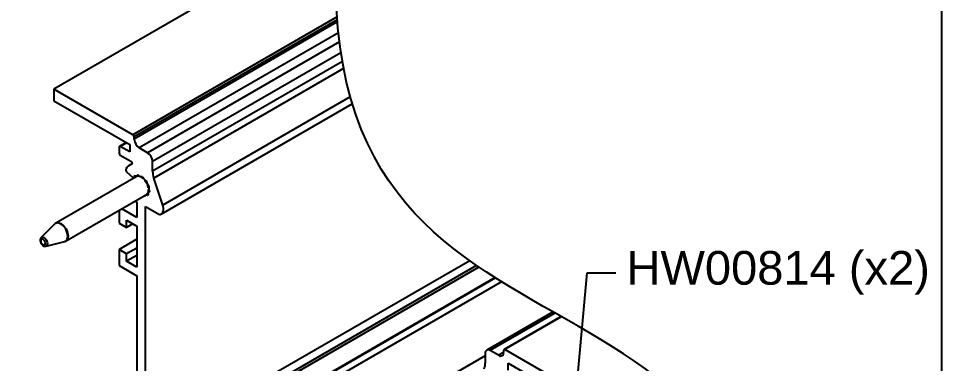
# Model space of a CAD drawing. Extents: x 0 to 10.3, y -9.7 to 0.1.
# Drawn here: x 5.15 to 10.3, y -5.85 to -3.93 of the extents above; entities that cross this region are included whole.
import ezdxf
from ezdxf import colors
from ezdxf.entities.mleader import LeaderData, LeaderLine
from ezdxf.math import Vec2, Vec3

# ---------------------------------------------------------------- set-up
doc = ezdxf.new("R2010")
doc.units = 0
doc.header["$LTSCALE"] = 0.5
doc.header["$MEASUREMENT"] = 0
for name, color, linetype in [('Dimension', 10, 'CONTINUOUS'), ('FAB DWG', 221, 'CONTINUOUS'), ('Hardware', 242, 'CONTINUOUS'), ('Housing', 150, 'CONTINUOUS')]:
    doc.layers.add(name, color=color, linetype=linetype)
doc.layers.add('Text-Unprinted', color=131, linetype='CONTINUOUS', plot=False)
doc.styles.get("Standard").update_dxf_attribs({"font": 'arial.ttf'})

msp = doc.modelspace()

# ---------------------------------------------------------------- linework, layer by layer
at = {"layer": 'Dimension', "transparency": 16777216}
msp.add_open_spline([(9.3341, -7.9338), (9.5268, -6.3557), (8.1442, -5.5709), (6.7617, -4.786), (6.9544, -3.208)], degree=3, dxfattribs=at)
at = {"layer": 'Hardware', "linetype": 'Continuous', "lineweight": 25, "transparency": 16777216}
for p, q in [((5.8071, -4.8102), (5.3587, -5.0691)), ((5.8071, -4.8102), (5.8079, -4.8098)), ((5.8079, -4.8098), (5.8144, -4.806)), ((5.8263, -4.8088), (5.8289, -4.8073)), ((5.8573, -4.8287), (5.8557, -4.8296)), ((5.8721, -4.8546), (5.8705, -4.8554)), ((5.8784, -4.8812), (5.8765, -4.8822)), ((5.8773, -4.8713), (5.8778, -4.871)), ((5.4163, -5.1687), (5.8646, -4.9097)), ((5.8757, -4.9007), (5.8716, -4.903)), ((5.3532, -5.0734), (5.2772, -5.1504)), ((5.3051, -5.1987), (5.3047, -5.1988)), ((5.3051, -5.1987), (5.4098, -5.1714))]:
    msp.add_line(p, q, dxfattribs=at)
at = {"layer": 'Hardware', "linetype": 'Continuous', "lineweight": 25, "transparency": 16777216, "flags": 128}
for points in [[(5.7989, -4.8147), (5.7986, -4.8139), (5.7978, -4.8108), (5.798, -4.8081), (5.7991, -4.8062), (5.8009, -4.8054), (5.8032, -4.8058), (5.8056, -4.8073), (5.8079, -4.8098)], [(5.8146, -4.8077), (5.8142, -4.8047), (5.8147, -4.8022), (5.8161, -4.8007), (5.8181, -4.8003), (5.8205, -4.8011), (5.8229, -4.803), (5.8249, -4.8057), (5.8263, -4.8088)], [(5.8348, -4.8124), (5.8356, -4.8103), (5.8373, -4.8091), (5.8395, -4.8092), (5.8419, -4.8104), (5.8442, -4.8126), (5.846, -4.8155), (5.8472, -4.8187), (5.8474, -4.8216)], [(5.8552, -4.8299), (5.8571, -4.8292), (5.8594, -4.8297), (5.8619, -4.8313), (5.864, -4.8338), (5.8656, -4.8368), (5.8665, -4.8399), (5.8663, -4.8427), (5.8653, -4.8447)], [(5.8705, -4.8554), (5.8729, -4.8563), (5.8753, -4.8583), (5.8773, -4.8611), (5.8786, -4.8642), (5.8791, -4.8672), (5.8787, -4.8697), (5.8774, -4.8713), (5.8754, -4.8718)], [(5.8765, -4.8822), (5.8788, -4.8845), (5.8806, -4.8874), (5.8816, -4.8905), (5.8818, -4.8934), (5.881, -4.8957), (5.8794, -4.8969), (5.8773, -4.8969), (5.8748, -4.8958)], [(5.8574, -4.9139), (5.8575, -4.9153), (5.857, -4.9177), (5.8556, -4.9192), (5.8536, -4.9196), (5.8512, -4.9188), (5.8502, -4.9181)], [(5.8716, -4.903), (5.8731, -4.906), (5.8739, -4.9091), (5.8737, -4.9118), (5.8726, -4.9137), (5.8708, -4.9145), (5.8685, -4.9141), (5.8661, -4.9126), (5.8639, -4.9102)], [(5.4234, -5.1235), (5.4146, -5.1033), (5.4014, -5.0855), (5.386, -5.073), (5.3705, -5.0677), (5.3573, -5.0702), (5.3532, -5.0734)], [(5.3582, -5.0694), (5.3587, -5.0691), (5.3719, -5.0666), (5.3875, -5.072), (5.403, -5.0845), (5.4162, -5.1023), (5.4251, -5.1226), (5.4282, -5.1424), (5.4251, -5.1586), (5.4163, -5.1687), (5.416, -5.1688)], [(5.2772, -5.1504), (5.2793, -5.1488), (5.2857, -5.1476), (5.2934, -5.1502), (5.301, -5.1564), (5.3075, -5.1651), (5.3118, -5.1751)], [(5.4098, -5.1714), (5.4146, -5.1694), (5.4234, -5.1593), (5.4265, -5.1432), (5.4234, -5.1235)], [(5.2999, -5.1777), (5.2971, -5.1711), (5.2928, -5.1654), (5.2878, -5.1614), (5.2828, -5.1596), (5.2786, -5.1605), (5.2758, -5.1637), (5.2748, -5.1689), (5.2758, -5.1753), (5.2786, -5.1818), (5.2829, -5.1875), (5.2879, -5.1915), (5.2929, -5.1933), (5.2971, -5.1925), (5.2999, -5.1892), (5.3009, -5.184), (5.2999, -5.1777)], [(5.3118, -5.1751), (5.3134, -5.1848), (5.3118, -5.1927), (5.3075, -5.1977), (5.3051, -5.1987)]]:
    msp.add_lwpolyline(points, dxfattribs=at)
at = {"layer": 'Hardware', "linetype": 'Continuous', "lineweight": 25, "transparency": 16777216}
for centre, radius, start, end in [((5.8178, -4.8358), 0.0283, 72.3081, 96.4055), ((5.8032, -4.869), 0.0648, 46.9883, 60.8214), ((5.7802, -4.892), 0.0974, 29.0929, 39.6252), ((5.7919, -4.8877), 0.085, 10.7966, 22.3361), ((5.8326, -4.8837), 0.044, 344.0969, 2.0284), ((5.8542, -4.8921), 0.0205, 300.398, 327.8321)]:
    msp.add_arc(centre, radius, start, end, dxfattribs=at)
for points, knots in [([(5.3585, -5.0701), (5.3567, -5.0708), (5.3542, -5.0718), (5.3529, -5.0741), (5.3525, -5.0748)], [0, 0, 0, 0, 0.693079, 1, 1, 1, 1]), ([(5.2771, -5.1509), (5.276, -5.1521), (5.2734, -5.155), (5.2717, -5.1616), (5.2719, -5.17), (5.2749, -5.1797), (5.2809, -5.1892), (5.2887, -5.1959), (5.2968, -5.1995), (5.3021, -5.199), (5.3045, -5.1988)], [0, 0, 0, 0, 0.076598, 0.182549, 0.307381, 0.452657, 0.601607, 0.754037, 0.889115, 1, 1, 1, 1]), ([(5.407, -5.1718), (5.4071, -5.1718), (5.4104, -5.1721), (5.4131, -5.1701), (5.4156, -5.1683)], [0, 0, 0, 0, 0.057622, 1, 1, 1, 1])]:
    msp.add_open_spline(points, degree=3, knots=knots, dxfattribs=at)
at = {"layer": 'Housing', "linetype": 'Continuous', "lineweight": 25, "transparency": 16777216}
for p, q in [((6.9344, -3.4052), (5.3483, -4.3212)), ((6.9286, -3.9186), (5.7899, -4.5763)), ((6.9297, -3.9343), (5.797, -4.5885)), ((6.9306, -3.946), (5.797, -4.6008)), ((6.9363, -4.008), (5.8252, -4.6497)), ((6.942, -4.0579), (5.8712, -4.6763)), ((6.9503, -4.1184), (5.8995, -4.7253)), ((6.9583, -4.1679), (5.8995, -4.7794)), ((6.9652, -4.206), (5.9061, -4.8177)), ((5.3483, -4.3212), (5.3483, -4.3865)), ((5.7899, -4.5763), (5.3483, -4.3212)), ((7.0024, -4.3643), (5.9556, -4.9688)), ((5.3483, -4.3865), (5.7722, -4.6314)), ((5.9472, -5.0193), (7.0137, -4.4033)), ((5.7516, -4.6194), (5.7142, -4.6411)), ((5.7545, -4.6211), (5.7192, -4.6415)), ((5.7722, -4.6314), (5.7722, -4.6722)), ((5.797, -4.6008), (5.797, -4.5885)), ((5.7121, -4.6456), (5.7121, -4.6783)), ((5.7722, -4.6722), (5.7192, -4.6415)), ((5.8712, -4.6763), (5.8252, -4.6497)), ((5.7192, -4.6905), (5.7776, -4.7242)), ((5.7845, -4.7377), (5.7701, -4.7461)), ((5.8995, -4.7794), (5.8995, -4.7253)), ((5.7544, -4.7824), (5.7882, -4.8146)), ((5.7833, -4.7405), (5.7817, -4.7414)), ((5.7954, -4.8168), (5.7989, -4.8147)), ((5.7987, -4.8142), (5.7968, -4.8154)), ((5.9556, -4.9688), (5.9061, -4.8177)), ((5.8111, -5.0375), (5.7273, -4.9891)), ((5.8111, -4.9552), (5.8111, -5.0375)), ((5.8606, -4.9763), (5.935, -5.0193)), ((5.8606, -6.5424), (5.8606, -4.9763)), ((5.7121, -4.9978), (5.7121, -5.0701)), ((5.7121, -5.0701), (5.7545, -5.0946)), ((5.7545, -5.0538), (5.8111, -5.0865)), ((5.7545, -5.0946), (5.7545, -5.0538)), ((5.7899, -5.0742), (5.7545, -5.0946)), ((5.8111, -5.0865), (5.8111, -5.3151)), ((5.8111, -5.1599), (5.7121, -5.2171)), ((5.7121, -5.2171), (5.7121, -5.3069)), ((5.7545, -5.2416), (5.7121, -5.2171)), ((5.8111, -5.2089), (5.7545, -5.2416)), ((5.7545, -5.2824), (5.7545, -5.2416)), ((5.8111, -5.2497), (5.7545, -5.2824)), ((5.8111, -5.3151), (5.7545, -5.2824)), ((7.6689, -5.2792), (5.9739, -6.2581)), ((5.7121, -5.3069), (5.8111, -5.364)), ((7.7072, -5.3061), (6.0164, -6.2826)), ((7.7202, -5.3149), (6.0234, -6.2949)), ((5.8111, -5.364), (5.8111, -6.6702)), ((7.8101, -5.3739), (6.1245, -6.3475)), ((7.8129, -5.3757), (6.1295, -6.348)), ((7.8468, -5.397), (6.1649, -6.3684)), ((8.1342, -5.5652), (7.7639, -5.779)), ((8.146, -5.5719), (7.7839, -5.781)), ((8.1787, -5.5905), (7.8602, -5.7744)), ((8.1817, -5.5921), (7.8652, -5.7749)), ((7.7556, -5.8101), (6.1649, -6.7289)), ((7.7556, -5.7973), (7.7556, -5.8514)), ((7.8299, -5.8075), (7.7839, -5.781)), ((7.8582, -5.7912), (7.8299, -5.8075)), ((7.8582, -5.779), (7.8582, -5.7912)), ((8.3068, -6.0299), (7.8652, -5.7749)), ((7.8829, -5.8504), (8.3068, -6.0952)), ((7.8829, -5.8912), (7.8829, -5.8504))]:
    msp.add_line(p, q, dxfattribs=at)
at = {"layer": 'Housing', "linetype": 'Continuous', "lineweight": 25, "transparency": 16777216, "flags": 128}
for points in [[(5.7776, -4.7242), (5.7797, -4.7259), (5.7817, -4.7282), (5.7833, -4.7309), (5.7843, -4.7338), (5.7846, -4.7365), (5.7843, -4.7388), (5.7833, -4.7405), (5.7817, -4.7414)], [(5.7882, -4.8146), (5.7895, -4.8156), (5.7907, -4.8164), (5.792, -4.817), (5.7932, -4.8172), (5.7943, -4.8172), (5.7953, -4.8168), (5.7961, -4.8162), (5.7968, -4.8154)], [(5.7968, -4.8154), (5.8077, -4.8054), (5.8234, -4.8047), (5.8412, -4.8132), (5.858, -4.8296), (5.8712, -4.8511), (5.8784, -4.8741), (5.8784, -4.8947), (5.8713, -4.9095), (5.8583, -4.9159), (5.8537, -4.916)], [(5.944, -5.0208), (5.949, -5.0181), (5.9532, -5.014), (5.9564, -5.0086), (5.9585, -5.0022), (5.9595, -4.9947), (5.9594, -4.9865), (5.9581, -4.9778), (5.9556, -4.9688)]]:
    msp.add_lwpolyline(points, dxfattribs=at)
at = {"layer": 'Housing', "linetype": 'Continuous', "lineweight": 25, "transparency": 16777216}
for centre, radius, start, end in [((5.7816, -4.5892), 0.0154, 2.6115, 57.3885), ((5.8584, -4.598), 0.0615, 182.6115, 237.3885), ((5.7164, -4.6449), 0.00437, 50.7624, 189.2023), ((5.7275, -4.6776), 0.0154, 182.6115, 237.3885), ((5.8381, -4.7281), 0.0615, 2.6115, 57.3885), ((5.7632, -4.7721), 0.0135, 166.2963, 229.5194), ((5.7937, -4.7871), 0.0473, 104.7775, 157.3779), ((6.0241, -4.7776), 0.1246, 180.8311, 198.783), ((5.7955, -4.956), 0.0157, 2.9159, 46.3171), ((5.9411, -5.0104), 0.0108, 235.7704, 285.3219), ((7.7729, -5.7945), 0.0175, 50.7624, 189.2023), ((7.8409, -5.794), 0.0175, 230.7624, 9.2023), ((7.8625, -5.7783), 0.00437, 50.7624, 189.2023), ((7.6897, -5.8532), 0.066, 334.0552, 1.5696)]:
    msp.add_arc(centre, radius, start, end, dxfattribs=at)
at = {"layer": 'Text-Unprinted', "ltscale": 0.5, "transparency": 16777216}
msp.add_lwpolyline([(0, 0), (10.3017, 0), (10.3017, -9.701), (0, -9.701)], close=True, dxfattribs=at)

# ---------------------------------------------------------------- leaders
at = {"layer": 'FAB DWG', "transparency": 16777216}
ml = msp.add_multileader_mtext('Standard', dxfattribs=at)
ml.set_content('HW00814 (x2)', color=256)
ml.set_leader_properties()
ml.build(insert=Vec2(0, 0))
ml.multileader.update_dxf_attribs({"dogleg_length": 0.36, "arrow_head_size": 0.15})
ctx = ml.context
ctx.base_point, ctx.char_height, ctx.arrow_head_size, ctx.landing_gap_size, ctx.plane_origin = Vec3(8.4841, -5.3467), 0.188, 0.15, 0.09, Vec3(15.1568, -8.4863)
ctx.text_align_type = 2
notes = []
notes.append((ctx, [(1, (1, 1, 0), (8.3238, -5.3467), (1, 0), 0.1602, [(0, [(8.1573, -7.1632)], 0, [])])]))
ctx.mtext.insert, ctx.mtext.width, ctx.mtext.defined_height, ctx.mtext.alignment, ctx.mtext.flow_direction = Vec3(10.2367, -5.2251), 2.307685, 0.426, 3, 5
for ctx, leaders in notes:
    for number, flags, end, landing, length, lines in leaders:
        leader = LeaderData()
        leader.index, (leader.has_last_leader_line, leader.has_dogleg_vector, leader.attachment_direction) = number, flags
        leader.last_leader_point, leader.dogleg_vector, leader.dogleg_length = Vec3(end), Vec3(landing), length
        for number, points, colour, breaks in lines:
            line = LeaderLine()
            line.index, line.vertices, line.color, line.breaks = number, Vec3.list(points), colors.encode_raw_color(colour), breaks
            leader.lines.append(line)
        ctx.leaders.append(leader)

doc.saveas('drawing.dxf')
